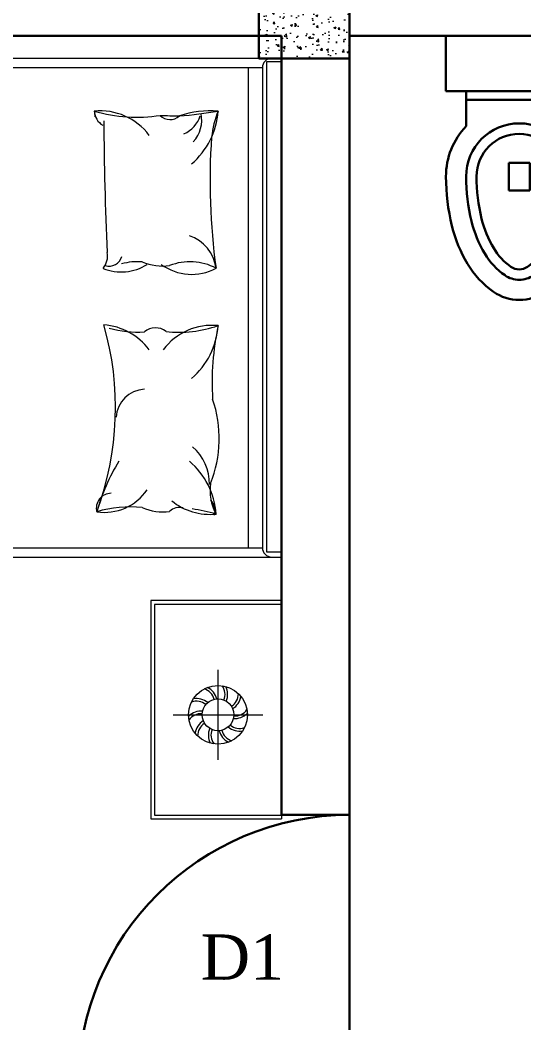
# Model space of a CAD drawing. Header units: inches. Extents: x 897 to 49934, y -34925 to -18564.
# Drawn here: x 31014.8 to 31081.6, y -27300.2 to -27167.3 of the extents above; entities that cross this region are included whole.
import ezdxf

# ---------------------------------------------------------------- set-up
doc = ezdxf.new("R2010")
doc.units = ezdxf.units.IN
doc.header["$LTSCALE"] = 35
doc.header["$MEASUREMENT"] = 0
doc.header["$PDMODE"] = 34
for name, color, linetype, lineweight in [('HACTH', 8, 'Continuous', 13), ('SES-Access Road', 2, 'Continuous', 15), ('SES-DIMENSION', 142, 'Continuous', 13), ('SES-Wall Plan', 6, 'Continuous', 30)]:
    doc.layers.add(name, color=color, linetype=linetype, lineweight=lineweight)
doc.styles.add('7 INCH', font='times.ttf', dxfattribs={"height": 7})
doc.styles.add('SES-ARAIL', font='times.ttf', dxfattribs={"height": 6})
doc.dimstyles.new('7 INCH', dxfattribs={"dimscale": 0, "dimtxt": 7, "dimasz": 1, "dimexe": 2, "dimexo": 9, "dimgap": 2, "dimtad": 1, "dimdec": 0, "dimzin": 3, "dimdsep": 46, "dimlunit": 4, "dimtxsty": '7 INCH', "dimblk": 'DIM', "dimcen": 3, "dimdle": 3, "dimse1": 1, "dimse2": 1, "dimclrd": 256, "dimclre": 256, "dimclrt": 7, "dimadec": 1, "dimazin": 2, "dimtfac": 1, "dimtdec": 0, "dimtix": 1, "dimtofl": 0, "dimtmove": 2, "dimatfit": 3, "dimldrblk": 'ARW', "dimfxl": 2, "dimfrac": 2, "dimtolj": 2, "dimtzin": 0, "dimarcsym": 0})

# ---------------------------------------------------------------- blocks, each defined once
blk = doc.blocks.new('FGBDF')
at = {"layer": 'HACTH', "transparency": 33554483}
h = blk.add_hatch(dxfattribs=at)
h.set_pattern_fill('AR-CONC', color=256, scale=0.4)
h.set_pattern_definition([(50, (0, 0), (2.86904073, -0.25100854), [0.3, -3.3]), (355, (0, 0), (-0.55500533, 3.00876853), [0.24, -2.64]), (100.4514445, (0.239, -0.021), (2.31403539, 2.75775996), [0.25496077, -2.80456845]), (46.1842, (0, 0.8), (4.26896532, -0.66207712), [0.45, -4.95]), (96.635635, (0.3557, 0.745), (3.7386478, 3.8964744), [0.38244137, -4.20685504]), (351.184164, (0, 0.8), (3.7386478, 3.8964744), [0.36, -3.96]), (21, (0.4, 0.6), (2.38762821, -1.61047556), [0.3, -3.3]), (326, (0.4, 0.6), (0.97326133, 2.90060018), [0.24, -2.64]), (71.451445, (0.599, 0.4658), (3.3608895, 1.29012461), [0.25496076, -2.80456845]), (37.5, (0, 0), (0.048639421, 1.331575415), [0, -2.608, 0, -2.68, 0, -2.65]), (7.5, (0, 0), (1.05227815, 1.577646848), [0, -1.528, 0, -2.548, 0, -1.01]), (327.5, (-0.892, 0), (2.135289745, -0.090219487), [0, -1, 0, -3.12, 0, -4.14]), (317.5, (-1.292, 0), (2.33274468, 0.40041993), [0, -1.3, 0, -2.072, 0, -2.94])])
h.paths.add_polyline_path([(42228, -19292.5), (42216, -19292.5), (42216, -19304.5), (42228, -19304.5)])
at = {"layer": 'SES-Wall Plan'}
blk.add_lwpolyline([(42216, -19292.5), (42228, -19292.5), (42228, -19304.5), (42216, -19304.5), (42216, -19292.5)], dxfattribs=at)
blk = doc.blocks.new('унитаз')
for p, q in [((240.8, 445.4), (180.8, 445.4)), ((180.8, 445.4), (180.8, 365.4)), ((240.8, 445.4), (240.8, 365.4)), ((240.8, 365.4), (180.8, 365.4)), ((363.7, 184.4), (57.9, 184.4))]:
    blk.add_line(p, q)
blk.add_lwpolyline([(363.7, 159.6), (363.7, 259.9, 0.192074), (421.5, 405, 0.060358), (404.3, 547.3, 0.073795), (359.8, 656, 0.106868), (284.8, 736.7, 0.153478), (210.8, 759.9, 0.153478), (136.7, 736.7, 0.106868), (61.7, 656, 0.073795), (17.2, 547.3, 0.060358), (0, 405, 0.192074), (57.9, 259.9), (57.9, 159.6)], format="xyb")
blk.add_lwpolyline([(421.5, 159.6), (0, 159.6), (0, 0), (421.5, 0)], close=True)
for centre, radius, start, end in [((210.8, 630.5), 71.6, 90, 124.9022), ((210.8, 630.5), 71.6, 55.0978, 90), ((285.8, 522.9), 202.8, 124.9022, 149.3018), ((285.8, 522.9), 172.8, 124.9022, 149.3018), ((210.8, 630.5), 41.6, 90, 124.9022), ((210.8, 630.5), 41.6, 55.0978, 90), ((135.7, 522.9), 172.8, 30.6982, 55.0978), ((135.7, 522.9), 202.8, 30.6982, 55.0978), ((405.7, 451.7), 342.2, 149.3018, 166.1838), ((405.7, 451.7), 312.2, 149.3018, 166.1838), ((15.8, 451.7), 312.2, 13.8162, 30.6982), ((15.8, 451.7), 342.2, 13.8162, 30.6982), ((595.9, 405), 538, 166.1838, 180), ((595.9, 405), 508, 166.1838, 180), ((-174.4, 405), 508, 0, 13.8162), ((-174.4, 405), 538, 0, 13.8162), ((210.8, 405), 152.9, 180, 0), ((210.8, 405), 122.9, 180, 0)]:
    blk.add_arc(centre, radius, start, end)
blk = doc.blocks.new('vazg')
at = {"layer": 'SES-Access Road'}
for p, q in [((31144.7073, -27199.5958), (31147.1472, -27199.5958)), ((31146.8135, -27199.944), (31146.8135, -27199.6556)), ((31144.7373, -27199.6576), (31146.2773, -27199.6576)), ((31146.2773, -27199.702), (31144.7373, -27199.702)), ((31146.9577, -27199.7998), (31146.6693, -27199.7998))]:
    blk.add_line(p, q, dxfattribs=at)
for points in [[(31144.7073, -27199.5958), (31144.7073, -27201.6258), (31146.3073, -27201.6258), (31146.3073, -27199.5958)], [(31146.2912, -27199.5958), (31146.2912, -27199.6427), (31144.7173, -27199.6427), (31144.7173, -27199.5958)], [(31146.4472, -27199.5958), (31146.4472, -27200.0158), (31147.1472, -27200.0158), (31147.1472, -27199.5958)], [(31146.4592, -27199.5958), (31146.4592, -27200.0038), (31147.1352, -27200.0038), (31147.1352, -27199.5958)]]:
    blk.add_lwpolyline(points, dxfattribs=at)
for points in [[(31144.7373, -27199.6576), (31144.7373, -27201.5458, 0.414214), (31144.7873, -27201.5958), (31146.2273, -27201.5958, 0.414214), (31146.2773, -27201.5458), (31146.2773, -27199.6576)], [(31144.96, -27199.8203, 0.053404), (31145.3807, -27199.806, 0.040654)]]:
    blk.add_lwpolyline(points, format="xyb", dxfattribs=at)
for radius in [0.0942, 0.051]:
    blk.add_circle((31146.8135, -27199.7998), radius, dxfattribs=at)
for centre, radius, start, end in [((31144.7373, -27199.6276), 0.03, 180, 270), ((31146.2773, -27199.6276), 0.03, 270, 0), ((31146.7709, -27199.7452), 0.0462, 355.462, 55.6998), ((31146.7653, -27199.7476), 0.0605, 357.5103, 43.83), ((31146.8111, -27199.7306), 0.0462, 319.462, 19.6998), ((31146.8052, -27199.7293), 0.0605, 321.5103, 7.83), ((31146.7469, -27199.7807), 0.0462, 31.462, 91.6998), ((31146.7438, -27199.7859), 0.0605, 33.5103, 79.83), ((31146.7484, -27199.8235), 0.0462, 67.462, 127.6998), ((31146.749, -27199.8296), 0.0605, 69.5103, 115.83), ((31146.8523, -27199.7424), 0.0462, 283.462, 343.6998), ((31146.8483, -27199.7378), 0.0605, 285.5103, 331.83), ((31145.1842, -27199.8246), 0.3085, 175.3048, 198.6942), ((31143.2614, -27200.0607), 1.6364, 4.8098, 9.1892), ((31144.9895, -27199.5269), 0.2948, 247.5178, 264.267), ((31144.8596, -27200.0437), 0.245, 40.4189, 85.9871), ((31145.3979, -27199.9334), 0.1286, 97.7032, 160.9775), ((31145.5364, -27199.8896), 0.1767, 151.7736, 201.6983), ((31145.2347, -27199.884), 0.1656, 323.7389, 28.1269), ((31145.7581, -27199.8193), 0.1943, 174.11, 233.4289), ((31145.7466, -27198.9627), 0.8561, 257.7438, 273.6284), ((31145.5477, -27200.0437), 0.245, 40.4189, 85.9871), ((31145.2076, -27199.9237), 0.3783, 353.4947, 19.1867), ((31145.9269, -27200.1838), 0.3878, 68.2026, 108.9817), ((31146.1864, -27200.0503), 0.245, 94.0129, 139.5811), ((31146.0937, -27199.6692), 0.1563, 261.5958, 298.9092), ((31146.1589, -27199.8584), 0.049, 72.9226, 134.4009), ((31145.976, -27199.8259), 0.1943, 320.9404, 5.89), ((31146.6653, -27199.9519), 0.517, 163.6046, 172.3273), ((31146.7788, -27199.8618), 0.0605, 105.5103, 151.83), ((31146.7748, -27199.8573), 0.0462, 103.462, 163.6998), ((31146.8786, -27199.7761), 0.0462, 247.462, 307.6998), ((31146.0717, -27199.9838), 0.1564, 88.9577, 139.0518), ((31146.8219, -27199.8704), 0.0605, 141.5103, 187.83), ((31146.816, -27199.8691), 0.0462, 139.462, 199.6998), ((31146.8618, -27199.852), 0.0605, 177.5103, 223.83), ((31146.8832, -27199.8137), 0.0605, 213.5103, 259.83), ((31146.8801, -27199.8189), 0.0462, 211.462, 271.6998), ((31146.8781, -27199.7701), 0.0605, 249.5103, 295.83), ((31144.9053, -27199.9551), 0.103, 47.4509, 101.7793), ((31144.8622, -27199.9475), 0.0952, 23.8756, 72.1383), ((31146.8562, -27199.8544), 0.0462, 175.462, 235.6998), ((31146.1942, -27199.9235), 0.0459, 165.3506, 223.2684), ((31144.8589, -27199.9534), 0.0446, 314.4736, 42.1713), ((31142.5308, -27199.8777), 2.3618, 357.3905, 358.8876), ((31145.2055, -27199.977), 0.1681, 337.017, 7.5368), ((31145.6266, -27200.0001), 0.0547, 142.0833, 220.902), ((31145.9941, -27199.977), 0.1681, 337.017, 7.5368), ((31144.4003, -27200.0603), 0.4956, 344.0243, 8.7071), ((31145.0701, -27200.1767), 0.1943, 126.5711, 185.89), ((31145.543, -27200.0579), 0.1834, 175.2233, 196.23), ((31145.2405, -27200.1103), 0.1523, 337.4467, 33.0478), ((31145.7654, -27200.1833), 0.204, 127.1197, 175.09), ((31145.2559, -27200.0564), 0.3299, 343.7954, 3.5554), ((31145.864, -27200.0317), 0.095, 182.63, 266.884), ((31145.9989, -27200.1637), 0.1651, 351.2621, 55.7572), ((31146.5212, -27200.0829), 0.3745, 173.8296, 196.4356), ((31145.3302, -27200.1498), 0.0437, 343.3521, 73.2995), ((31145.8271, -27201.0918), 0.9631, 69.6507, 105.9631), ((31146.3343, -27199.5753), 0.6373, 238.3499, 254.3137), ((31144.8733, -27200.1398), 0.057, 273.4709, 328.5412), ((31144.8682, -27190.3077), 9.8583, 270.22759, 272.68343), ((31145.3417, -27200.2143), 0.0603, 49.0991, 101.3702), ((31146.1506, -27200.1424), 0.0478, 179.7727, 283.8018), ((31144.8596, -27199.9523), 0.245, 274.0129, 278.3417)]:
    blk.add_arc(centre, radius, start, end, dxfattribs=at)
blk = doc.blocks.new('DIM')
at = {"layer": 'SES-DIMENSION'}
h = blk.add_hatch(color=256, dxfattribs=at)
h.paths.add_polyline_path([(0, 1.28), (0, 0), (1.28, 0, 0.414214)])
h.paths.add_polyline_path([(1.28, 0), (0, 0), (0, -1.28, 0.414214)])
h.paths.add_polyline_path([(0, 0), (-1.28, 0, 0.414214), (0, -1.28)])
h.paths.add_polyline_path([(0, 1.28, 0.414214), (-1.28, 0), (0, 0)])
for p, q in [((0, 6), (0, -6)), ((-6, 0), (6, 0))]:
    blk.add_line(p, q, dxfattribs=at)
blk.add_circle((0, 0), 1.28, dxfattribs=at)
blk = doc.blocks.new('*D920')
at = {"layer": 'Defpoints', "color": 0, "transparency": 16777216}
for p in [(31103.5, -27139.23), (31058.5, -27160.35), (31103.5, -27169.35)]:
    blk.add_point(p, dxfattribs=at)
at = {"layer": 'SES-DIMENSION', "lineweight": -2, "transparency": 16777216}
blk.add_line((31059.5, -27139.23), (31102.5, -27139.23), dxfattribs=at)
at = {"layer": 'SES-DIMENSION', "lineweight": -2, "transparency": 16777216, "rotation": 180}
blk.add_blockref('DIM', (31058.5, -27139.23), dxfattribs=at)
at = {"layer": 'SES-DIMENSION', "lineweight": -2, "transparency": 16777216}
blk.add_blockref('DIM', (31103.5, -27139.23), dxfattribs=at)
at = {"layer": 'SES-DIMENSION', "color": 7, "transparency": 16777216, "insert": (31081, -27133.66), "char_height": 7, "attachment_point": 5, "style": '7 INCH'}
blk.add_mtext('\\A2;3\'-9"', dxfattribs=at)
blk = doc.blocks.new('ARW')
at = {"layer": 'SES-DIMENSION'}
blk.add_lwpolyline([(10, 0, 0, 6, 0), (0, 0, 0, 0, 0), (10, 0, 0, 0, 0)], format="xyseb", dxfattribs=at)

msp = doc.modelspace()

# ---------------------------------------------------------------- linework, layer by layer
at = {"layer": 'SES-Wall Plan'}
for p, q in [((30892.19, -27169.35), (31049.5, -27169.35)), ((31058.5, -27169.35), (31103.5, -27169.35))]:
    msp.add_line(p, q, dxfattribs=at)
for points in [[(31049.5, -27272.65), (31049.5, -27169.35)], [(31058.5, -27272.65), (31058.5, -27169.35)], [(31022.5, -27308.65), (31058.5, -27308.65), (31058.5, -27272.65)], [(31049.5, -27272.65), (31058.5, -27272.65)]]:
    msp.add_lwpolyline(points, dxfattribs=at)
msp.add_arc((31058.5, -27308.65), 36, 90, 180, dxfattribs=at)

# ---------------------------------------------------------------- block references
msp.add_blockref('FGBDF', (-11169.5, -7867.85), dxfattribs=at)
for name, p, xscale, yscale, zscale, rotation in [('унитаз', (31090.71, -27169.35), 0.04608281822636145, 0.04608281822636145, 0.04608281822636145, 180), ('vazg', (1154960.9, 1259754.56), 41.32088623676388, 41.32088623676388, 41.32088623676388, 270)]:
    msp.add_blockref(name, p, dxfattribs=dict(at, xscale=xscale, yscale=yscale, zscale=zscale, rotation=rotation))

# ---------------------------------------------------------------- texts
at = {"layer": 'SES-Wall Plan', "insert": (31049.85, -27288.5), "char_height": 6, "width": 44.2055, "attachment_point": 3, "style": 'SES-ARAIL'}
msp.add_mtext('D1', dxfattribs=at)

# ---------------------------------------------------------------- dimensions: what is measured, and where the dimension line sits
at = {"layer": 'SES-DIMENSION'}
dim = msp.add_linear_dim(base=(31103.5, -27139.23), p1=(31058.5, -27160.35), p2=(31103.5, -27169.35), dimstyle='7 INCH', override={"dimscale": 1}, dxfattribs=at)
dim.commit()
dim.dimension.update_dxf_attribs({"geometry": '*D920', "text_midpoint": (31081, -27133.66)})

doc.saveas('drawing.dxf')
